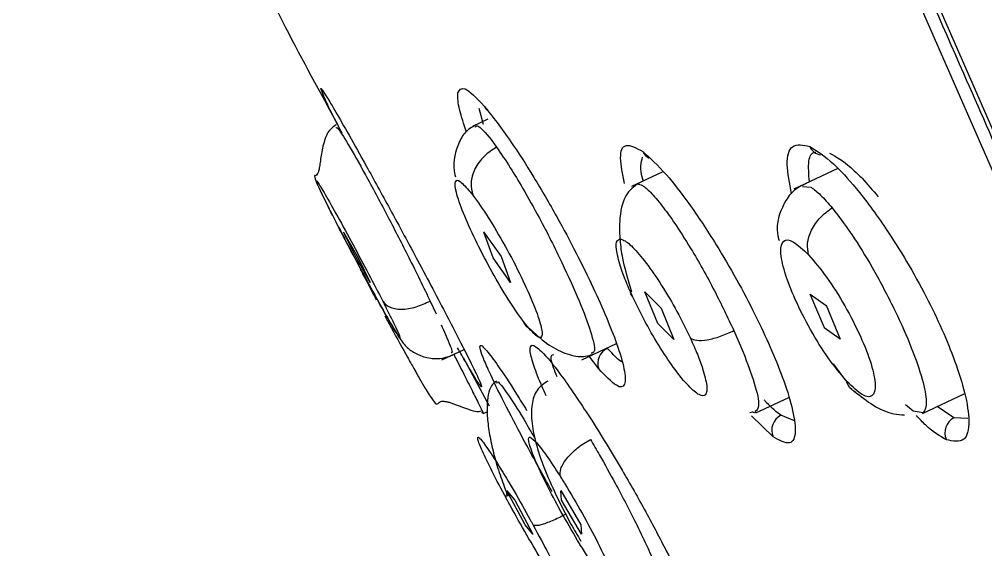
# Model space of a CAD drawing. Header units: millimetres. Extents: x 6110 to 6704, y -2661 to -1821.
# Drawn here: x 6567.689 to 6570.688, y -2181.088 to -2179.442 of the extents above; entities that cross this region are included whole.
import ezdxf

# ---------------------------------------------------------------- set-up
doc = ezdxf.new("R2010")
doc.units = ezdxf.units.MM
doc.header["$LTSCALE"] = 0.1
doc.layers.get('0').update_dxf_attribs({"lineweight": 15})

msp = doc.modelspace()

# ---------------------------------------------------------------- linework, layer by layer
at = {"linetype": 'Continuous', "lineweight": 25}
for p, q in [((6568.6338, -2179.6798), (6568.6243, -2179.6566)), ((6569.13, -2179.7682), (6569.116, -2179.7188)), ((6569.1432, -2179.7516), (6569.0958, -2179.7738)), ((6569.153, -2179.815), (6569.1704, -2179.8384)), ((6570.2287, -2179.9046), (6570.0929, -2179.9683)), ((6569.684, -2179.9158), (6569.5892, -2179.9601)), ((6570.1199, -2179.9603), (6570.1463, -2179.963)), ((6568.733, -2180.1785), (6568.6953, -2180.1024)), ((6568.6953, -2180.1024), (6568.7407, -2180.1824)), ((6569.13, -2180.1016), (6569.184, -2180.178)), ((6569.1593, -2180.182), (6569.1303, -2180.1018)), ((6568.7783, -2180.2586), (6568.733, -2180.1784)), ((6568.7404, -2180.1821), (6568.7783, -2180.2586)), ((6569.2132, -2180.2582), (6569.1593, -2180.182)), ((6569.1839, -2180.1779), (6569.2131, -2180.2581)), ((6569.6704, -2180.3854), (6569.6307, -2180.2878)), ((6569.6315, -2180.2884), (6569.681, -2180.3387)), ((6570.1432, -2180.2951), (6570.1925, -2180.3295)), ((6570.1875, -2180.3997), (6570.1433, -2180.2951)), ((6568.9614, -2180.3107), (6568.964, -2180.316)), ((6568.964, -2180.316), (6568.9824, -2180.3553)), ((6570.1925, -2180.3294), (6570.2367, -2180.4341)), ((6569.6806, -2180.3382), (6569.7201, -2180.4354)), ((6569.7201, -2180.4355), (6569.6704, -2180.3854)), ((6569.9066, -2180.408), (6569.9355, -2180.4751)), ((6570.2367, -2180.4341), (6570.1873, -2180.3996)), ((6569.4351, -2180.4983), (6569.5425, -2180.448)), ((6569.0001, -2180.4989), (6569.0694, -2180.4665)), ((6569.0665, -2180.4912), (6569.1476, -2180.6418)), ((6569.4872, -2180.5265), (6569.4579, -2180.4876)), ((6570.2143, -2180.5106), (6570.25, -2180.5588)), ((6570.4918, -2180.6648), (6570.6229, -2180.6034)), ((6569.9751, -2180.6628), (6570.0769, -2180.6152)), ((6569.1283, -2180.6657), (6569.1413, -2180.6596)), ((6569.9566, -2180.6619), (6569.9643, -2180.6596)), ((6570.4635, -2180.6583), (6570.4391, -2180.6378)), ((6570.4942, -2180.6634), (6570.4635, -2180.6583)), ((6570.589, -2180.6784), (6570.5376, -2180.6433)), ((6570.0281, -2180.7376), (6569.9614, -2180.6729)), ((6570.0947, -2180.688), (6570.0526, -2180.6706)), ((6570.6331, -2180.6812), (6570.589, -2180.6784)), ((6569.202, -2180.9053), (6569.2267, -2180.9345)), ((6569.2584, -2181.0107), (6569.202, -2180.9053)), ((6569.3691, -2180.9047), (6569.4316, -2181.0105)), ((6569.3719, -2180.9344), (6569.3693, -2180.905)), ((6569.2265, -2180.9341), (6569.2831, -2181.0399)), ((6569.4342, -2181.0399), (6569.3719, -2180.9344)), ((6569.2831, -2181.04), (6569.2584, -2181.0106)), ((6569.4315, -2181.0104), (6569.4342, -2181.0398))]:
    msp.add_line(p, q, dxfattribs=at)
at = {"linetype": 'Continuous', "lineweight": 25, "flags": 128}
for points in [[(6572.7509, -2185.8292), (6572.7817, -2185.8003), (6572.8093, -2185.6861), (6572.7991, -2185.4937), (6572.7513, -2185.2252), (6572.6662, -2184.883), (6572.5447, -2184.4704), (6572.388, -2183.9914), (6572.1976, -2183.4506), (6571.9753, -2182.8533), (6571.7232, -2182.2052), (6571.4438, -2181.5125), (6571.1398, -2180.7819), (6570.8141, -2180.0204), (6570.4698, -2179.2354), (6570.1103, -2178.4344), (6569.739, -2177.6251), (6569.3594, -2176.8154), (6568.9754, -2176.013)], [(6572.6903, -2185.8139), (6572.7052, -2185.804), (6572.7442, -2185.7117), (6572.7444, -2185.5388), (6572.7059, -2185.2869), (6572.6289, -2184.9586), (6572.5144, -2184.5572), (6572.3633, -2184.0865), (6572.1772, -2183.5514), (6571.958, -2182.9572), (6571.7078, -2182.3096), (6571.4292, -2181.6152), (6571.1248, -2180.8809), (6570.7978, -2180.114), (6570.4513, -2179.322), (6570.0888, -2178.5129), (6569.7139, -2177.6947), (6569.3304, -2176.8755), (6568.942, -2176.0636)]]:
    msp.add_lwpolyline(points, dxfattribs=at)
at = {"linetype": 'Continuous', "lineweight": 25}
for centre, radius, start, end in [((6569.1633, -2179.6979), 0.0341, 202.1809, 230.9958), ((6569.6621, -2179.8356), 0.0414, 203.4174, 243.6819), ((6570.1818, -2179.8189), 0.0436, 203.5945, 261.5985), ((6569.6033, -2180.2882), 0.0181, 161.0972, 232.4992), ((6569.5358, -2180.5098), 0.0514, 114.4421, 198.9546), ((6570.0764, -2180.7173), 0.0523, 117.0134, 202.8167), ((6570.614, -2180.7248), 0.0526, 118.3273, 204.413)]:
    msp.add_arc(centre, radius, start, end, dxfattribs=at)
for points, knots in [([(6564.9837, -2167.9566), (6565.0323, -2167.9721), (6565.1305, -2168.0035), (6565.3919, -2168.2792), (6565.7643, -2168.7807), (6566.2672, -2169.5637), (6566.8606, -2170.5756), (6567.5205, -2171.7696), (6568.2376, -2173.1344), (6568.9801, -2174.606), (6569.74, -2176.1695), (6570.4814, -2177.7528), (6571.1986, -2179.3387), (6571.8555, -2180.8551), (6572.4479, -2182.2852), (6572.9467, -2183.5637), (6573.3492, -2184.6754), (6573.636, -2185.5726), (6573.7966, -2186.2366), (6573.8415, -2186.6526), (6573.768, -2186.7072), (6573.735, -2186.7317)], [0, 0, 0, 0, 0.04229, 0.08533, 0.138911, 0.194045, 0.247626, 0.302761, 0.356342, 0.411476, 0.465057, 0.520191, 0.573772, 0.628906, 0.682487, 0.737622, 0.791202, 0.846337, 0.899918, 0.955052, 1, 1, 1, 1]), ([(6572.7768, -2185.9452), (6572.7857, -2185.9425), (6572.816, -2185.9332), (6572.8372, -2185.8636), (6572.8436, -2185.7412), (6572.8272, -2185.57), (6572.7795, -2185.3152), (6572.6888, -2184.9581), (6572.56, -2184.5285), (6572.3994, -2184.0423), (6572.2101, -2183.5074), (6571.9833, -2182.8998), (6571.7558, -2182.3164), (6571.5257, -2181.7439), (6571.3116, -2181.2236), (6571.0968, -2180.7127), (6570.8715, -2180.1857), (6570.647, -2179.6697), (6570.4264, -2179.1712), (6570.2064, -2178.68), (6569.9717, -2178.1625), (6569.79, -2177.7697), (6569.705, -2177.586)], [0, 0, 0, 0, 0.023573, 0.08049, 0.125319, 0.173301, 0.232298, 0.300033, 0.366492, 0.424592, 0.489306, 0.552139, 0.61571, 0.658744, 0.709633, 0.753028, 0.788973, 0.840737, 0.878519, 0.908178, 0.957079, 1, 1, 1, 1]), ([(6568.3852, -2179.2022), (6568.4278, -2179.2908), (6568.5196, -2179.4819), (6568.6219, -2179.6675), (6568.6767, -2179.767)], [0, 0, 0, 0, 0.463805, 1, 1, 1, 1]), ([(6568.6243, -2179.6566), (6568.625, -2179.6564), (6568.6265, -2179.656), (6568.6423, -2179.6803), (6568.67, -2179.7269), (6568.7116, -2179.7995), (6568.7684, -2179.9013), (6568.8419, -2180.0352), (6568.9317, -2180.2016), (6568.9868, -2180.3065), (6569.016, -2180.3621)], [0, 0, 0, 0, 0.089865, 0.18685, 0.29096, 0.402177, 0.520551, 0.659696, 0.819533, 1, 1, 1, 1]), ([(6569.0499, -2179.6695), (6569.0549, -2179.6608), (6569.0657, -2179.6424), (6569.1088, -2179.6871), (6569.1317, -2179.7108)], [0, 0, 0, 0, 0.469655, 1, 1, 1, 1]), ([(6569.0769, -2179.791), (6569.0688, -2179.767), (6569.0498, -2179.7111), (6569.0499, -2179.6846), (6569.0499, -2179.6695)], [0, 0, 0, 0, 0.428576, 1, 1, 1, 1]), ([(6568.6905, -2179.7951), (6568.6828, -2179.7801), (6568.6581, -2179.7319), (6568.639, -2179.6929), (6568.6348, -2179.6822), (6568.6338, -2179.6798)], [0, 0, 0, 0, 0.260156, 0.837028, 1, 1, 1, 1]), ([(6569.1317, -2179.7108), (6569.1581, -2179.7443), (6569.2044, -2179.8028), (6569.285, -2179.9291), (6569.3549, -2180.0491), (6569.4179, -2180.167), (6569.4704, -2180.2739), (6569.5129, -2180.3693), (6569.5472, -2180.4576), (6569.5696, -2180.5339), (6569.571, -2180.5819), (6569.5466, -2180.5883), (6569.5075, -2180.5475), (6569.4872, -2180.5265)], [0, 0, 0, 0, 0.120629, 0.210668, 0.298159, 0.376484, 0.451834, 0.522721, 0.593596, 0.684227, 0.782174, 0.887413, 1, 1, 1, 1]), ([(6568.6724, -2179.7691), (6568.6633, -2179.7754), (6568.6463, -2179.7873), (6568.6334, -2179.8238), (6568.6268, -2179.8567), (6568.6239, -2179.8761), (6568.622, -2179.89), (6568.6206, -2179.8989), (6568.6193, -2179.9066), (6568.6178, -2179.9129), (6568.6163, -2179.9177), (6568.6095, -2179.931), (6568.602, -2179.9204), (6568.6073, -2179.9403), (6568.6265, -2179.9813), (6568.6465, -2180.0213), (6568.6572, -2180.0426)], [0, 0, 0, 0, 0.12578, 0.237045, 0.282055, 0.318035, 0.33279, 0.345726, 0.357598, 0.369379, 0.382211, 0.39705, 0.553207, 0.736645, 0.859905, 1, 1, 1, 1]), ([(6568.6723, -2179.7779), (6568.6732, -2179.7769), (6568.6758, -2179.7743), (6568.7079, -2179.8259), (6568.7611, -2179.9191), (6568.8273, -2180.0429), (6568.885, -2180.1551), (6568.9294, -2180.2442), (6568.9505, -2180.288), (6568.9614, -2180.3107)], [0, 0, 0, 0, 0.100871, 0.274234, 0.453288, 0.636204, 0.802164, 0.897181, 1, 1, 1, 1]), ([(6569.1058, -2179.7692), (6569.0934, -2179.7766), (6569.0694, -2179.7911), (6569.0441, -2179.8422), (6569.0316, -2179.8931), (6569.0419, -2179.9283), (6569.0425, -2179.9303)], [0, 0, 0, 0, 0.276354, 0.534454, 0.97357, 1, 1, 1, 1]), ([(6569.1046, -2179.7759), (6569.1064, -2179.7737), (6569.1124, -2179.7661), (6569.1362, -2179.7947), (6569.153, -2179.815)], [0, 0, 0, 0, 0.289856, 1, 1, 1, 1]), ([(6569.1704, -2179.8384), (6569.157, -2179.8469), (6569.1365, -2179.86), (6569.1154, -2179.8849), (6569.1024, -2179.9059), (6569.094, -2179.9279), (6569.0886, -2179.9562), (6569.0932, -2179.9749), (6569.0962, -2179.9871)], [0, 0, 0, 0, 0.239402, 0.368346, 0.500029, 0.631686, 0.76061, 1, 1, 1, 1]), ([(6569.1704, -2179.8384), (6569.1841, -2179.8586), (6569.209, -2179.8951), (6569.2546, -2179.9712), (6569.3103, -2180.0703), (6569.3733, -2180.195), (6569.4295, -2180.3199), (6569.4652, -2180.4167), (6569.479, -2180.4758), (6569.4684, -2180.4773), (6569.4639, -2180.478)], [0, 0, 0, 0, 0.104524, 0.189433, 0.299984, 0.455455, 0.598549, 0.743044, 0.893114, 1, 1, 1, 1]), ([(6569.5672, -2179.9507), (6569.5615, -2179.9221), (6569.5494, -2179.8619), (6569.5667, -2179.821), (6569.6043, -2179.8414), (6569.6241, -2179.8521)], [0, 0, 0, 0, 0.300566, 0.633886, 1, 1, 1, 1]), ([(6569.6241, -2179.8521), (6569.6473, -2179.8729), (6569.6888, -2179.91), (6569.7695, -2180.0146), (6569.8448, -2180.1278), (6569.9155, -2180.2484), (6569.9728, -2180.3576), (6570.0212, -2180.4608), (6570.0611, -2180.5595), (6570.0906, -2180.6528), (6570.101, -2180.7278), (6570.085, -2180.7689), (6570.0477, -2180.7483), (6570.0281, -2180.7376)], [0, 0, 0, 0, 0.111021, 0.197934, 0.298781, 0.374954, 0.451227, 0.522127, 0.592988, 0.678575, 0.774949, 0.882081, 1, 1, 1, 1]), ([(6570.0855, -2179.983), (6570.0793, -2179.9507), (6570.0662, -2179.8821), (6570.0831, -2179.8239), (6570.1217, -2179.8321), (6570.1419, -2179.8363)], [0, 0, 0, 0, 0.296979, 0.631319, 1, 1, 1, 1]), ([(6570.141, -2179.9457), (6570.1392, -2179.9226), (6570.1356, -2179.8785), (6570.1476, -2179.8534), (6570.1603, -2179.8543), (6570.1609, -2179.8544)], [0, 0, 0, 0, 0.513093, 0.976179, 1, 1, 1, 1]), ([(6570.1419, -2179.8363), (6570.1652, -2179.851), (6570.207, -2179.8772), (6570.2902, -2179.9684), (6570.3692, -2180.0745), (6570.4436, -2180.1924), (6570.5033, -2180.3005), (6570.5541, -2180.4057), (6570.5958, -2180.5083), (6570.6272, -2180.6091), (6570.6402, -2180.6981), (6570.6256, -2180.7592), (6570.5867, -2180.7509), (6570.5661, -2180.7465)], [0, 0, 0, 0, 0.108633, 0.194825, 0.299319, 0.374763, 0.450162, 0.520784, 0.591356, 0.673529, 0.769054, 0.877869, 1, 1, 1, 1]), ([(6569.6256, -2179.9431), (6569.6253, -2179.9423), (6569.6133, -2179.9024), (6569.6185, -2179.886), (6569.6235, -2179.8699)], [0, 0, 0, 0, 0.019705, 1, 1, 1, 1]), ([(6570.2036, -2179.8568), (6570.2243, -2179.8686), (6570.2511, -2179.884), (6570.2881, -2179.9187), (6570.316, -2179.9461), (6570.3373, -2179.9718), (6570.3542, -2179.9922)], [0, 0, 0, 0, 0.483826, 0.627417, 0.704793, 1, 1, 1, 1]), ([(6568.6562, -2180.0406), (6568.6444, -2180.0168), (6568.6213, -2179.9706), (6568.608, -2179.9398), (6568.6126, -2179.9424), (6568.636, -2179.9806), (6568.6754, -2180.0503), (6568.7238, -2180.1391), (6568.7745, -2180.2342), (6568.8028, -2180.2892), (6568.8171, -2180.3168)], [0, 0, 0, 0, 0.129904, 0.253097, 0.374834, 0.500548, 0.62927, 0.755198, 0.877036, 1, 1, 1, 1]), ([(6569.2482, -2180.3725), (6569.2324, -2180.3497), (6569.2017, -2180.3052), (6569.1499, -2180.2155), (6569.1026, -2180.1242), (6569.0646, -2180.0392), (6569.0424, -2179.9745), (6569.0394, -2179.9409), (6569.0543, -2179.9388), (6569.0771, -2179.9645), (6569.0886, -2179.9774)], [0, 0, 0, 0, 0.12904, 0.251835, 0.374265, 0.500609, 0.628873, 0.753959, 0.875845, 1, 1, 1, 1]), ([(6569.6123, -2179.9497), (6569.5969, -2179.9603), (6569.5659, -2179.9818), (6569.551, -2180.0514), (6569.5517, -2180.1193), (6569.5602, -2180.1919), (6569.5775, -2180.2497), (6569.5888, -2180.2874)], [0, 0, 0, 0, 0.252138, 0.508579, 0.637124, 0.762924, 1, 1, 1, 1]), ([(6569.607, -2179.9523), (6569.6118, -2179.9531), (6569.622, -2179.9546), (6569.648, -2179.9771), (6569.6812, -2180.0159), (6569.7236, -2180.0748), (6569.7789, -2180.1609), (6569.8463, -2180.2807), (6569.887, -2180.3667), (6569.9066, -2180.408)], [0, 0, 0, 0, 0.1039032, 0.219717, 0.3511814, 0.4603721, 0.6113683, 0.8133981, 1, 1, 1, 1]), ([(6570.1324, -2179.9507), (6570.1176, -2179.9578), (6570.0891, -2179.9716), (6570.0548, -2180.0227), (6570.0352, -2180.0796), (6570.0451, -2180.1212), (6570.0469, -2180.1284)], [0, 0, 0, 0, 0.262877, 0.505517, 0.913734, 1, 1, 1, 1]), ([(6570.1463, -2179.963), (6570.1557, -2179.9698), (6570.1743, -2179.9835), (6570.1993, -2180.0124), (6570.2117, -2180.0269)], [0, 0, 0, 0, 0.4999687, 1, 1, 1, 1]), ([(6569.0886, -2179.9774), (6569.0899, -2179.979), (6569.0924, -2179.9821), (6569.0949, -2179.9854), (6569.0962, -2179.9871)], [0, 0, 0, 0, 0.498344, 1, 1, 1, 1]), ([(6569.0962, -2179.9871), (6569.1117, -2180.0086), (6569.1425, -2180.0516), (6569.1972, -2180.1447), (6569.2479, -2180.2418), (6569.2879, -2180.3308), (6569.3109, -2180.3976), (6569.3133, -2180.4317), (6569.2957, -2180.4304), (6569.2696, -2180.3993), (6569.2566, -2180.3837)], [0, 0, 0, 0, 0.125077, 0.250369, 0.375363, 0.50011, 0.624759, 0.749557, 0.874651, 1, 1, 1, 1]), ([(6570.1384, -2180.1724), (6570.1365, -2180.1611), (6570.1325, -2180.1373), (6570.1458, -2180.0954), (6570.1729, -2180.055), (6570.199, -2180.0361), (6570.2117, -2180.0269)], [0, 0, 0, 0, 0.232883, 0.488853, 0.751061, 1, 1, 1, 1]), ([(6570.2117, -2180.0269), (6570.2345, -2180.0569), (6570.2767, -2180.1126), (6570.3462, -2180.2279), (6570.4083, -2180.3466), (6570.4602, -2180.4639), (6570.4939, -2180.5622), (6570.5085, -2180.6364), (6570.499, -2180.6543), (6570.4942, -2180.6634)], [0, 0, 0, 0, 0.155651, 0.289124, 0.433583, 0.573911, 0.714536, 0.854401, 1, 1, 1, 1]), ([(6568.6533, -2180.0349), (6568.6672, -2180.0621), (6568.6955, -2180.1174), (6568.7482, -2180.2169), (6568.7973, -2180.3071), (6568.8424, -2180.3877), (6568.8717, -2180.4361), (6568.8901, -2180.4599), (6568.9123, -2180.475), (6568.9247, -2180.4814), (6568.9373, -2180.4868), (6568.9547, -2180.4922), (6568.9815, -2180.496), (6569.0049, -2180.4939), (6569.0282, -2180.4861), (6569.0375, -2180.4812), (6569.0418, -2180.479)], [0, 0, 0, 0, 0.132751, 0.26965, 0.406205, 0.527175, 0.698639, 0.79691, 0.827917, 0.841277, 0.854139, 0.880221, 0.907851, 0.960689, 0.981535, 1, 1, 1, 1]), ([(6568.8277, -2180.3377), (6568.8388, -2180.3601), (6568.8612, -2180.4051), (6568.8733, -2180.4338), (6568.8664, -2180.4272), (6568.8406, -2180.3842), (6568.7998, -2180.3117), (6568.7504, -2180.2208), (6568.6985, -2180.1231), (6568.6703, -2180.0681), (6568.6562, -2180.0406)], [0, 0, 0, 0, 0.124867, 0.2502, 0.37524, 0.500016, 0.624695, 0.749513, 0.87462, 1, 1, 1, 1]), ([(6569.5546, -2180.2088), (6569.5493, -2180.1896), (6569.5387, -2180.1519), (6569.5427, -2180.1245), (6569.5604, -2180.1218), (6569.5916, -2180.1458), (6569.6338, -2180.1953), (6569.6822, -2180.2657), (6569.7314, -2180.3487), (6569.7584, -2180.4042), (6569.7719, -2180.4318)], [0, 0, 0, 0, 0.125391, 0.247113, 0.367402, 0.489929, 0.61701, 0.745339, 0.872971, 1, 1, 1, 1]), ([(6570.255, -2180.5629), (6570.2367, -2180.541), (6570.2003, -2180.4975), (6570.1432, -2180.4055), (6570.0947, -2180.3103), (6570.0615, -2180.2233), (6570.0486, -2180.1581), (6570.058, -2180.1244), (6570.088, -2180.1252), (6570.1215, -2180.1566), (6570.1384, -2180.1724)], [0, 0, 0, 0, 0.12521, 0.248561, 0.372033, 0.495662, 0.618928, 0.743084, 0.870615, 1, 1, 1, 1]), ([(6570.1384, -2180.1724), (6570.1569, -2180.1941), (6570.1936, -2180.2372), (6570.2521, -2180.3303), (6570.3016, -2180.4269), (6570.3357, -2180.5154), (6570.349, -2180.582), (6570.3392, -2180.6158), (6570.3085, -2180.6141), (6570.275, -2180.5823), (6570.2583, -2180.5665)], [0, 0, 0, 0, 0.1260786, 0.2507107, 0.3741564, 0.4973673, 0.6214019, 0.7468595, 0.8735188, 1, 1, 1, 1]), ([(6569.5923, -2180.3025), (6569.5847, -2180.2855), (6569.5694, -2180.2515), (6569.5596, -2180.223), (6569.5546, -2180.2088)], [0, 0, 0, 0, 0.499955, 1, 1, 1, 1]), ([(6568.7469, -2180.2167), (6568.7544, -2180.2313), (6568.7695, -2180.2605), (6568.7877, -2180.2948), (6568.7968, -2180.312)], [0, 0, 0, 0, 0.499959, 1, 1, 1, 1]), ([(6569.8096, -2180.5257), (6569.8149, -2180.545), (6569.8257, -2180.5838), (6569.821, -2180.6114), (6569.8009, -2180.6116), (6569.7673, -2180.5832), (6569.7251, -2180.5318), (6569.6789, -2180.4637), (6569.6319, -2180.3838), (6569.6056, -2180.3299), (6569.5923, -2180.3025)], [0, 0, 0, 0, 0.127069, 0.254776, 0.383157, 0.50983, 0.632, 0.75227, 0.874292, 1, 1, 1, 1]), ([(6568.8171, -2180.3168), (6568.823, -2180.3234), (6568.8321, -2180.3337), (6568.8541, -2180.34), (6568.8741, -2180.3419), (6568.8966, -2180.34), (6568.9271, -2180.3334), (6568.9494, -2180.3229), (6568.964, -2180.316)], [0, 0, 0, 0, 0.237025, 0.36533, 0.496838, 0.628824, 0.75847, 1, 1, 1, 1]), ([(6568.8171, -2180.3168), (6568.8189, -2180.3204), (6568.8225, -2180.3275), (6568.8259, -2180.3343), (6568.8277, -2180.3377)], [0, 0, 0, 0, 0.497569, 1, 1, 1, 1]), ([(6568.8234, -2180.3618), (6568.8302, -2180.3745), (6568.8542, -2180.4192), (6568.8872, -2180.4793), (6568.9072, -2180.5146), (6568.9136, -2180.5258)], [0, 0, 0, 0, 0.212584, 0.748593, 1, 1, 1, 1]), ([(6569.016, -2180.3621), (6569.04, -2180.4086), (6569.082, -2180.49), (6569.115, -2180.5583), (6569.1264, -2180.5861), (6569.1205, -2180.5816), (6569.1007, -2180.5503), (6569.0764, -2180.5094), (6569.0561, -2180.4736), (6569.0493, -2180.4616)], [0, 0, 0, 0, 0.2159915, 0.3772472, 0.5340432, 0.6745099, 0.8095681, 0.9365273, 1, 1, 1, 1]), ([(6568.9981, -2180.3899), (6569.0028, -2180.4003), (6569.0213, -2180.4412), (6569.0359, -2180.4787), (6569.0312, -2180.4771), (6569.0295, -2180.4765)], [0, 0, 0, 0, 0.179531, 0.705449, 1, 1, 1, 1]), ([(6569.2566, -2180.3837), (6569.2552, -2180.3819), (6569.2525, -2180.3783), (6569.2496, -2180.3745), (6569.2482, -2180.3725)], [0, 0, 0, 0, 0.500111, 1, 1, 1, 1]), ([(6569.2482, -2180.3725), (6569.2535, -2180.3826), (6569.2603, -2180.3956), (6569.2736, -2180.4029), (6569.2766, -2180.4046)], [0, 0, 0, 0, 0.770282, 1, 1, 1, 1]), ([(6569.2718, -2180.4003), (6569.2895, -2180.4169), (6569.326, -2180.4509), (6569.3837, -2180.4808), (6569.4376, -2180.4927), (6569.4643, -2180.4829), (6569.4777, -2180.4779)], [0, 0, 0, 0, 0.235162, 0.484391, 0.741484, 1, 1, 1, 1]), ([(6569.7719, -2180.4318), (6569.7777, -2180.4344), (6569.7898, -2180.4397), (6569.8233, -2180.4374), (6569.8645, -2180.427), (6569.8928, -2180.4142), (6569.9066, -2180.408)], [0, 0, 0, 0, 0.233241, 0.488306, 0.749779, 1, 1, 1, 1]), ([(6569.3427, -2180.9075), (6569.3118, -2180.8519), (6569.2569, -2180.7534), (6569.1901, -2180.6252), (6569.1492, -2180.5411), (6569.1262, -2180.4876), (6569.1168, -2180.4584), (6569.1198, -2180.4497), (6569.1378, -2180.4665), (6569.1746, -2180.5163), (6569.2176, -2180.5803), (6569.2529, -2180.6381), (6569.2634, -2180.6554)], [0, 0, 0, 0, 0.143935, 0.255125, 0.378343, 0.456032, 0.539874, 0.629856, 0.725969, 0.828271, 0.948514, 1, 1, 1, 1]), ([(6569.3243, -2180.6103), (6569.3187, -2180.5978), (6569.3008, -2180.5586), (6569.2823, -2180.5084), (6569.2714, -2180.4648), (6569.2779, -2180.4474), (6569.3076, -2180.4673), (6569.3676, -2180.5388), (6569.4283, -2180.6301), (6569.4605, -2180.6785)], [0, 0, 0, 0, 0.056284, 0.177146, 0.306298, 0.443608, 0.605061, 0.79054, 1, 1, 1, 1]), ([(6569.7719, -2180.4318), (6569.7795, -2180.4489), (6569.7948, -2180.4829), (6569.8046, -2180.5114), (6569.8096, -2180.5257)], [0, 0, 0, 0, 0.499927, 1, 1, 1, 1]), ([(6569.037, -2180.4813), (6569.0404, -2180.4879), (6569.0548, -2180.516), (6569.0762, -2180.5583), (6569.1022, -2180.6101), (6569.119, -2180.6445), (6569.1285, -2180.6644), (6569.127, -2180.6624), (6569.1264, -2180.6615)], [0, 0, 0, 0, 0.0561824, 0.2402828, 0.4455157, 0.6795042, 0.863402, 1, 1, 1, 1]), ([(6569.3578, -2180.5513), (6569.354, -2180.5415), (6569.3434, -2180.5141), (6569.336, -2180.4841), (6569.3436, -2180.483), (6569.3475, -2180.4825)], [0, 0, 0, 0, 0.216272, 0.606882, 1, 1, 1, 1]), ([(6569.5593, -2180.505), (6569.5592, -2180.505), (6569.5499, -2180.5021), (6569.5322, -2180.4825), (6569.5146, -2180.463)], [0, 0, 0, 0, 0.010174, 1, 1, 1, 1]), ([(6569.9355, -2180.4751), (6569.9482, -2180.5088), (6569.9746, -2180.5787), (6569.9884, -2180.6456), (6569.9778, -2180.6546), (6569.9731, -2180.6586)], [0, 0, 0, 0, 0.339064, 0.704312, 1, 1, 1, 1]), ([(6568.9136, -2180.5258), (6568.921, -2180.539), (6568.9422, -2180.5767), (6568.9647, -2180.6139), (6568.9833, -2180.6389), (6568.9867, -2180.6349), (6568.9968, -2180.6276), (6569.0057, -2180.6269), (6569.0124, -2180.6277), (6569.0184, -2180.629), (6569.0249, -2180.6308), (6569.0342, -2180.6339), (6569.0458, -2180.6382), (6569.0636, -2180.6451), (6569.0858, -2180.6532), (6569.1089, -2180.6608), (6569.1179, -2180.6584), (6569.1217, -2180.6574)], [0, 0, 0, 0, 0.091624, 0.262917, 0.415088, 0.621665, 0.680922, 0.701955, 0.719331, 0.727493, 0.735761, 0.753759, 0.775185, 0.80075, 0.864334, 0.942388, 1, 1, 1, 1]), ([(6569.1704, -2180.5647), (6569.1646, -2180.5689), (6569.1531, -2180.577), (6569.1434, -2180.605), (6569.1395, -2180.6429), (6569.1419, -2180.69), (6569.1502, -2180.744), (6569.164, -2180.8024), (6569.1824, -2180.8626), (6569.1978, -2180.9021), (6569.2053, -2180.9216)], [0, 0, 0, 0, 0.132118, 0.262292, 0.390156, 0.5158, 0.639575, 0.761714, 0.882241, 1, 1, 1, 1]), ([(6569.171, -2180.5715), (6569.1714, -2180.5691), (6569.1728, -2180.5616), (6569.2014, -2180.599), (6569.2434, -2180.6634), (6569.2777, -2180.7231), (6569.2899, -2180.7443)], [0, 0, 0, 0, 0.151253, 0.478988, 0.81525, 1, 1, 1, 1]), ([(6569.3292, -2180.5647), (6569.3181, -2180.5719), (6569.2948, -2180.5869), (6569.2787, -2180.6298), (6569.2769, -2180.6866), (6569.2903, -2180.7557), (6569.3166, -2180.8339), (6569.3543, -2180.9194), (6569.3944, -2180.9983), (6569.4214, -2181.0438), (6569.4317, -2181.0612)], [0, 0, 0, 0, 0.10937, 0.229467, 0.356441, 0.486989, 0.620153, 0.758427, 0.907446, 1, 1, 1, 1]), ([(6570.2583, -2180.5665), (6570.2577, -2180.5659), (6570.2566, -2180.5647), (6570.2555, -2180.5635), (6570.255, -2180.5629)], [0, 0, 0, 0, 0.500706, 1, 1, 1, 1]), ([(6570.2852, -2180.5999), (6570.2807, -2180.5972), (6570.2665, -2180.5888), (6570.2597, -2180.5734), (6570.255, -2180.5629)], [0, 0, 0, 0, 0.317354, 1, 1, 1, 1]), ([(6570.2803, -2180.5958), (6570.2999, -2180.6114), (6570.3404, -2180.6435), (6570.3956, -2180.6679), (6570.425, -2180.669), (6570.4359, -2180.6694)], [0, 0, 0, 0, 0.37256, 0.7683922, 1, 1, 1, 1]), ([(6570.0526, -2180.6706), (6570.0387, -2180.6603), (6570.0231, -2180.6487), (6570.0028, -2180.6256), (6570.0005, -2180.623)], [0, 0, 0, 0, 0.887852, 1, 1, 1, 1]), ([(6569.1264, -2180.6615), (6569.1276, -2180.6643), (6569.1289, -2180.6673), (6569.1248, -2180.6598), (6569.1244, -2180.659)], [0, 0, 0, 0, 0.884839, 1, 1, 1, 1]), ([(6569.9731, -2180.6586), (6569.9727, -2180.6612), (6569.972, -2180.6659), (6569.9666, -2180.6615), (6569.9642, -2180.6595)], [0, 0, 0, 0, 0.562178, 1, 1, 1, 1]), ([(6569.4605, -2180.6785), (6569.4936, -2180.7317), (6569.5515, -2180.8245), (6569.6335, -2180.9702), (6569.6964, -2181.0895), (6569.7455, -2181.1904), (6569.7795, -2181.2686), (6569.8001, -2181.3258), (6569.8079, -2181.3645), (6569.7982, -2181.3765), (6569.7647, -2181.3504), (6569.7233, -2181.296), (6569.7019, -2181.2679)], [0, 0, 0, 0, 0.135978, 0.23747, 0.336019, 0.424243, 0.509132, 0.589025, 0.66889, 0.771026, 0.881396, 1, 1, 1, 1]), ([(6570.5661, -2180.7465), (6570.5462, -2180.7356), (6570.5189, -2180.7205), (6570.483, -2180.682), (6570.4732, -2180.6715)], [0, 0, 0, 0, 0.727229, 1, 1, 1, 1]), ([(6569.2013, -2180.9306), (6569.1855, -2180.901), (6569.1548, -2180.8431), (6569.1238, -2180.7781), (6569.1091, -2180.7403), (6569.1136, -2180.7353), (6569.1373, -2180.7653), (6569.1761, -2180.8252), (6569.2243, -2180.9053), (6569.2577, -2180.9648), (6569.2745, -2180.9948)], [0, 0, 0, 0, 0.129038, 0.251841, 0.374263, 0.500604, 0.628862, 0.753952, 0.875843, 1, 1, 1, 1]), ([(6569.4215, -2181.0592), (6569.404, -2181.0292), (6569.3697, -2180.9706), (6569.3234, -2180.8821), (6569.2883, -2180.8074), (6569.2688, -2180.7547), (6569.2685, -2180.7331), (6569.2876, -2180.7465), (6569.3218, -2180.7894), (6569.3527, -2180.8371), (6569.3682, -2180.861)], [0, 0, 0, 0, 0.128578, 0.251041, 0.373434, 0.500111, 0.629057, 0.75482, 0.876746, 1, 1, 1, 1]), ([(6569.3682, -2180.861), (6569.3676, -2180.8534), (6569.3665, -2180.8417), (6569.3761, -2180.8215), (6569.3875, -2180.8049), (6569.4029, -2180.788), (6569.4265, -2180.7668), (6569.4475, -2180.7539), (6569.4612, -2180.7454)], [0, 0, 0, 0, 0.237054, 0.365399, 0.496843, 0.628847, 0.758443, 1, 1, 1, 1]), ([(6569.4612, -2180.7454), (6569.4706, -2180.7615), (6569.4958, -2180.8043), (6569.546, -2180.8951), (6569.598, -2180.9957), (6569.6395, -2181.0822), (6569.6739, -2181.1592), (6569.7044, -2181.237), (6569.7053, -2181.2589), (6569.7058, -2181.2701)], [0, 0, 0, 0, 0.078194, 0.208995, 0.400585, 0.508234, 0.610938, 0.800708, 1, 1, 1, 1]), ([(6569.3682, -2180.861), (6569.3705, -2180.8647), (6569.3752, -2180.8721), (6569.3799, -2180.8799), (6569.3823, -2180.8837)], [0, 0, 0, 0, 0.4979283, 1, 1, 1, 1]), ([(6569.3823, -2180.8837), (6569.4002, -2180.9137), (6569.436, -2180.9739), (6569.4864, -2181.0688), (6569.5247, -2181.1496), (6569.5455, -2181.2053), (6569.5458, -2181.2275), (6569.5252, -2181.2124), (6569.4874, -2181.1638), (6569.4534, -2181.1104), (6569.4363, -2181.0836)], [0, 0, 0, 0, 0.124869, 0.250199, 0.375242, 0.500025, 0.62471, 0.749526, 0.874634, 1, 1, 1, 1]), ([(6569.2013, -2180.9306), (6569.1996, -2180.9272), (6569.1978, -2180.9233), (6569.2025, -2180.9163), (6569.2032, -2180.9154)], [0, 0, 0, 0, 0.871091, 1, 1, 1, 1]), ([(6569.211, -2180.9485), (6569.2094, -2180.9455), (6569.2061, -2180.9395), (6569.2029, -2180.9336), (6569.2013, -2180.9306)], [0, 0, 0, 0, 0.500054, 1, 1, 1, 1]), ([(6569.284, -2181.0121), (6569.3006, -2181.0429), (6569.3337, -2181.1046), (6569.3689, -2181.1769), (6569.3859, -2181.2196), (6569.3818, -2181.2258), (6569.3573, -2181.1946), (6569.3161, -2181.131), (6569.2641, -2181.0439), (6569.2287, -2180.9803), (6569.211, -2180.9485)], [0, 0, 0, 0, 0.1250828, 0.2503697, 0.3753674, 0.5001074, 0.624755, 0.7495552, 0.8746375, 1, 1, 1, 1]), ([(6569.3854, -2180.9779), (6569.3799, -2180.9809), (6569.367, -2180.9878), (6569.3475, -2180.9964), (6569.3278, -2181.0045), (6569.3109, -2181.0101), (6569.2932, -2181.0145), (6569.2876, -2181.013), (6569.284, -2181.0121)], [0, 0, 0, 0, 0.110137, 0.260945, 0.415002, 0.569047, 0.719917, 1, 1, 1, 1]), ([(6569.2745, -2180.9948), (6569.2761, -2180.9977), (6569.2793, -2181.0034), (6569.2824, -2181.0092), (6569.284, -2181.0121)], [0, 0, 0, 0, 0.498353, 1, 1, 1, 1]), ([(6569.4363, -2181.0836), (6569.4339, -2181.0796), (6569.429, -2181.0716), (6569.424, -2181.0633), (6569.4215, -2181.0592)], [0, 0, 0, 0, 0.4997726, 1, 1, 1, 1])]:
    msp.add_open_spline(points, degree=3, knots=knots, dxfattribs=at)

doc.saveas('drawing.dxf')
